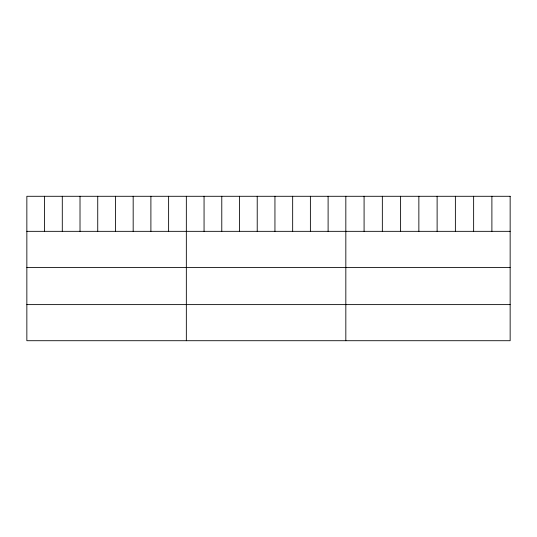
<?xml version="1.0" encoding="UTF-8"?>
<svg xmlns="http://www.w3.org/2000/svg" width="537" height="537" viewBox="0 0 537 537"><rect width="100%" height="100%" fill="white"/><g stroke="black" fill="none" stroke-linecap="round" stroke-linejoin="round"><path stroke-width="0.81" d="M26.85 231.333L510.15 231.333M26.85 267.426L510.15 267.426M26.85 304.613L510.15 304.613M491.892 196.287L491.892 231.333M473.634 196.287L473.634 231.333M455.376 196.287L455.376 231.333M437.118 196.287L437.118 231.333M418.86 196.287L418.86 231.333M400.602 196.287L400.602 231.333M382.344 196.287L382.344 231.333M364.086 196.287L364.086 231.333M345.828 196.287L345.828 340.713M328.107 196.287L328.107 231.333M310.386 196.287L310.386 231.333M292.665 196.287L292.665 231.333M274.944 196.287L274.944 231.333M257.223 196.287L257.223 231.333M239.502 196.287L239.502 231.333M221.781 196.287L221.781 231.333M204.06 196.287L204.06 231.333M186.339 196.287L186.339 340.713M168.618 196.287L168.618 231.333M150.897 196.287L150.897 231.333M133.176 196.287L133.176 231.333M115.455 196.287L115.455 231.333M97.734 196.287L97.734 231.333M80.013 196.287L80.013 231.333M62.292 196.287L62.292 231.333M44.571 196.287L44.571 231.333M510.15 196.287L26.85 196.287L26.85 340.713L510.15 340.713L510.15 196.287"/></g></svg>
